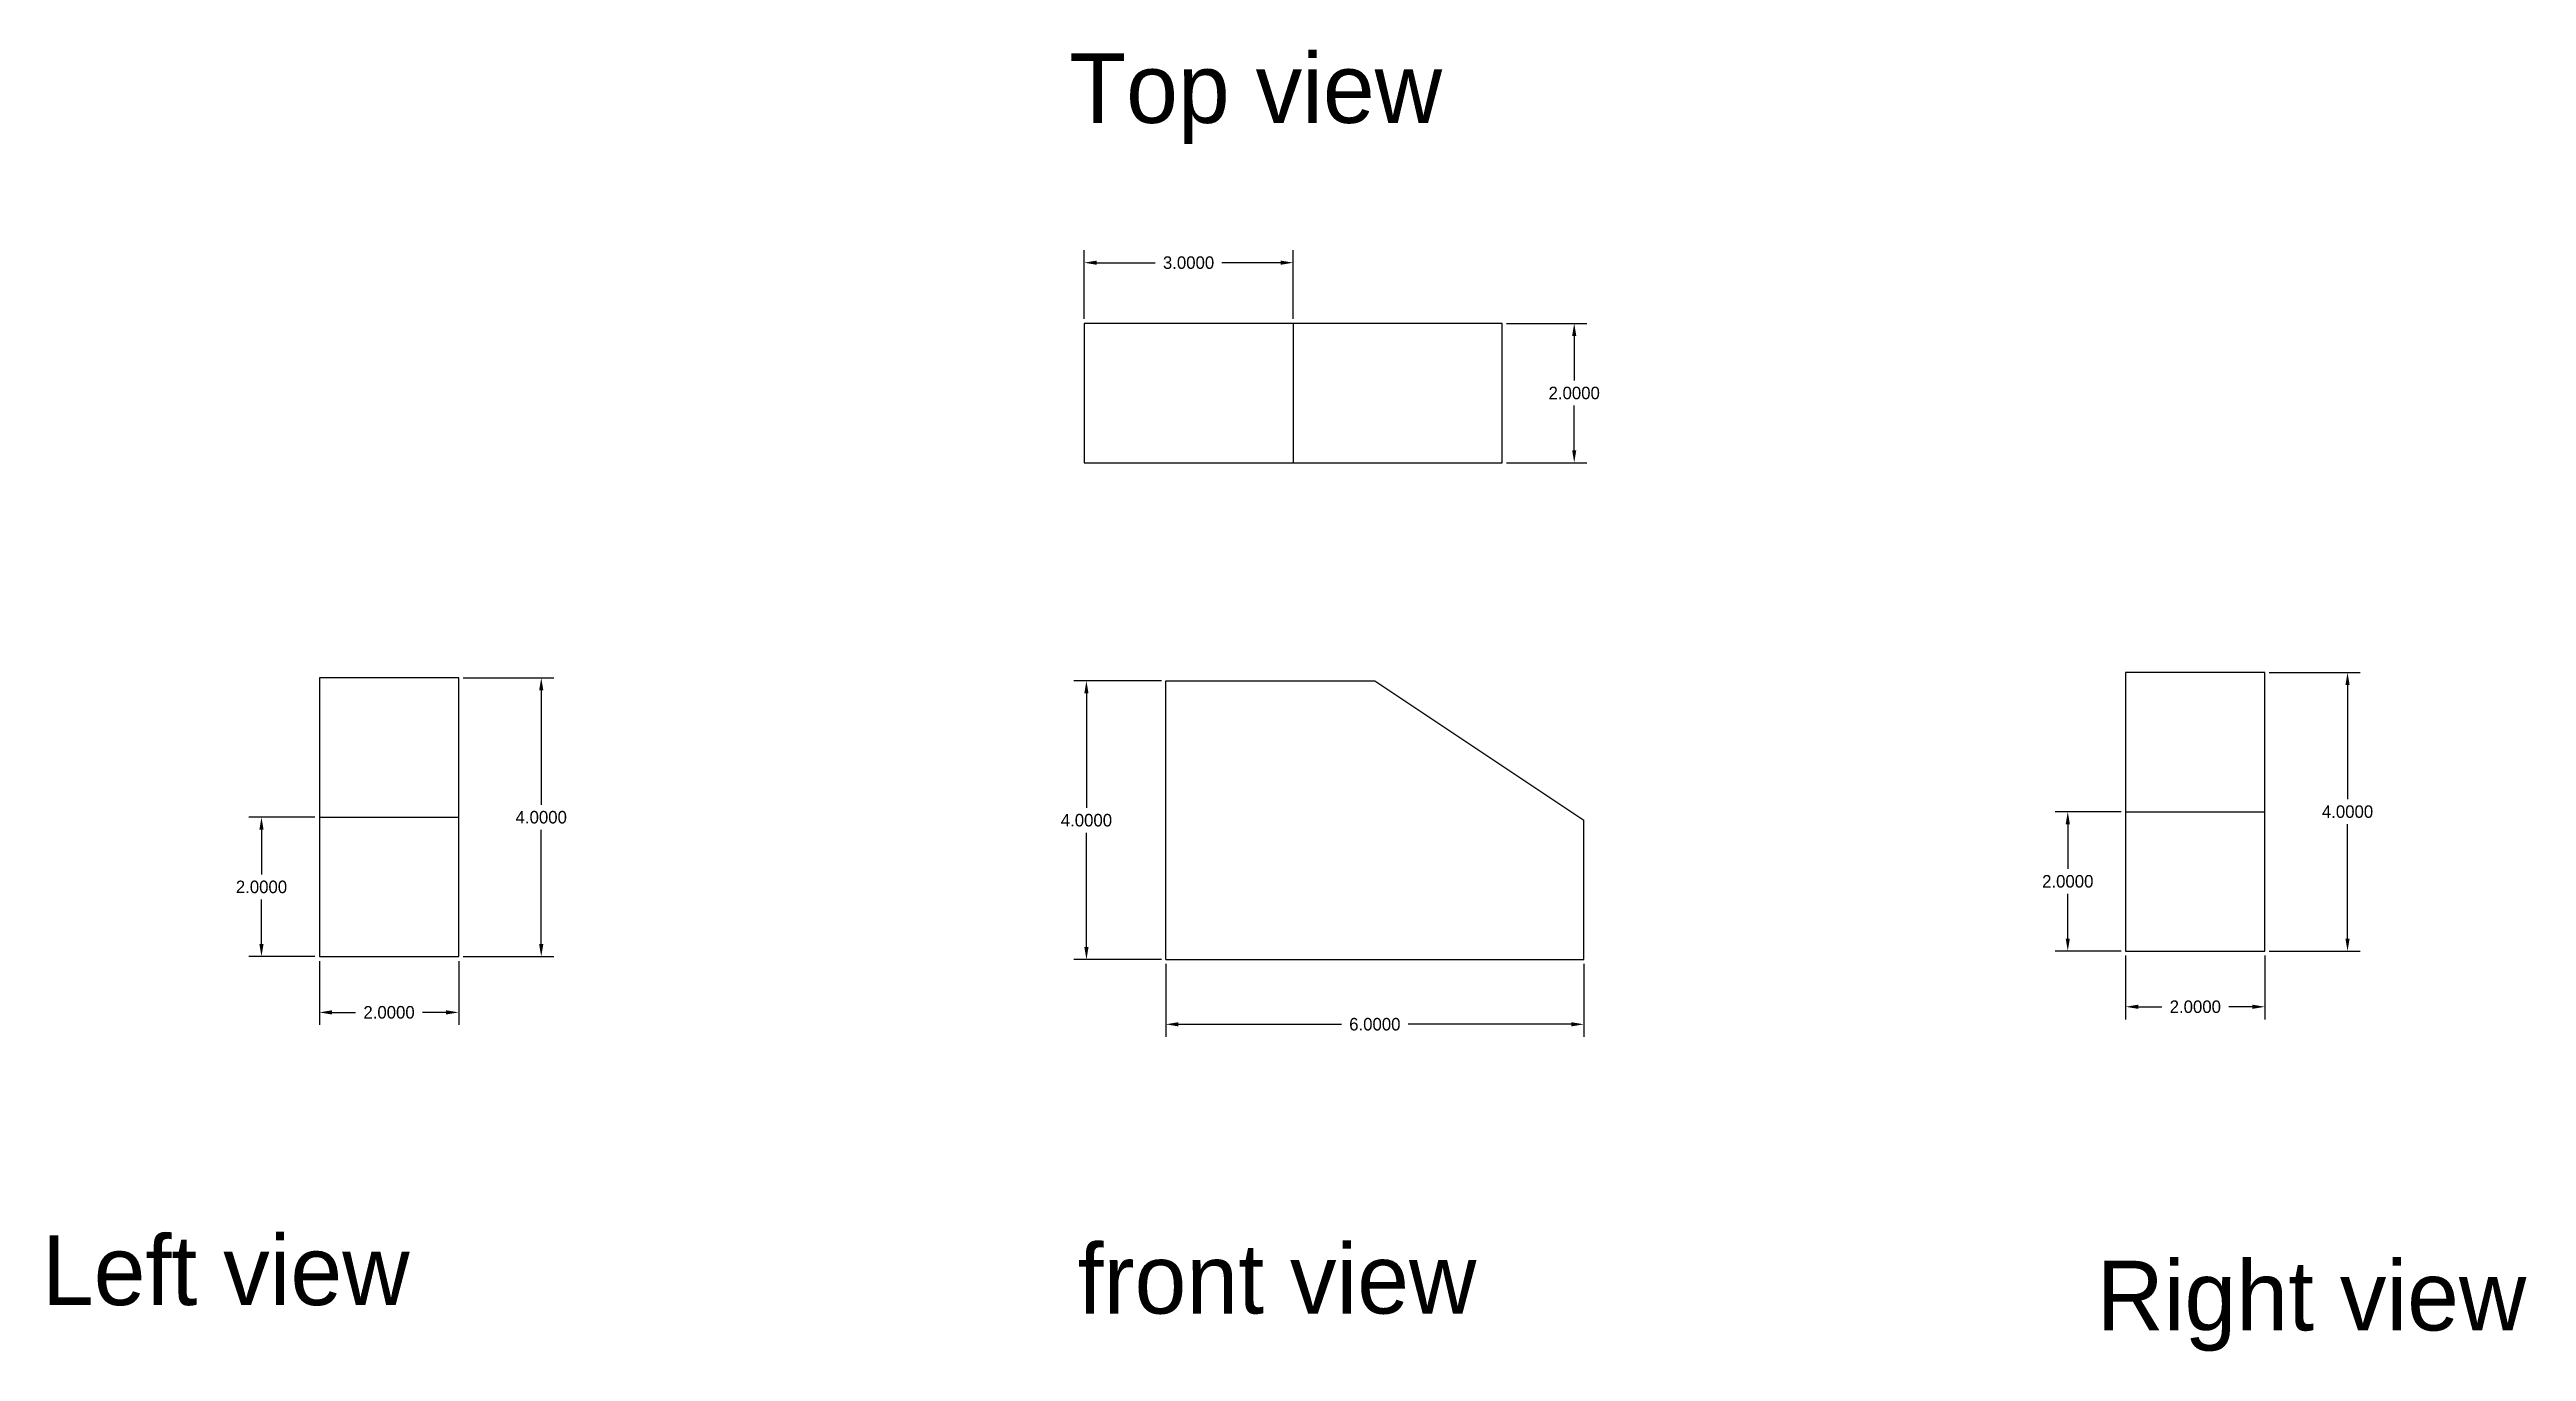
# Model space of a CAD drawing. Header units: inches. Extents: x 23.2 to 58.8, y 20.2 to 38.8.
import ezdxf

# ---------------------------------------------------------------- set-up
doc = ezdxf.new("R2010")
doc.units = ezdxf.units.IN
doc.header["$MEASUREMENT"] = 0
doc.dimstyles.get("Standard").update_dxf_attribs({"dimtxt": 0.18, "dimasz": 0.18, "dimexe": 0.18, "dimexo": 0.0625, "dimgap": 0.09, "dimtad": 0, "dimtih": 1, "dimtoh": 1, "dimdec": 4, "dimzin": 0, "dimdsep": 46, "dimtxsty": 'Standard', "dimcen": 0.09, "dimadec": 0, "dimazin": 0, "dimtfac": 1, "dimtdec": 4, "dimtofl": 0, "dimtmove": 0, "dimatfit": 3, "dimfxl": 1, "dimtolj": 1, "dimtzin": 0, "dimarcsym": 0})

# ---------------------------------------------------------------- blocks, each defined once
blk = doc.blocks.new('*D8')
at = {"color": 0, "lineweight": -2}
for p, q in [((39.262, 25.719), (39.262, 24.673)), ((45.262, 25.719), (45.262, 24.673)), ((39.442, 24.853), (41.782, 24.853)), ((45.082, 24.853), (42.742, 24.853))]:
    blk.add_line(p, q, dxfattribs=at)
at = {"color": 0}
for points in [[(39.442, 24.883), (39.442, 24.823), (39.262, 24.853)], [(45.082, 24.883), (45.082, 24.823), (45.262, 24.853)]]:
    blk.add_solid(points, dxfattribs=at)
at = {"layer": 'Defpoints', "color": 0}
for p in [(39.262, 25.781), (45.262, 25.781), (45.262, 24.853)]:
    blk.add_point(p, dxfattribs=at)
at = {"color": 0, "insert": (42.262, 24.853), "char_height": 0.18, "attachment_point": 5}
blk.add_mtext('\\A1;6.0000', dxfattribs=at)
blk = doc.blocks.new('*D9')
at = {"color": 0, "lineweight": -2}
for p, q in [((27.111, 25.761), (27.111, 24.844)), ((29.111, 25.761), (29.111, 24.844)), ((27.291, 25.024), (27.631, 25.024)), ((28.931, 25.024), (28.591, 25.024))]:
    blk.add_line(p, q, dxfattribs=at)
at = {"color": 0}
for points in [[(27.291, 25.054), (27.291, 24.994), (27.111, 25.024)], [(28.931, 25.054), (28.931, 24.994), (29.111, 25.024)]]:
    blk.add_solid(points, dxfattribs=at)
at = {"layer": 'Defpoints', "color": 0}
for p in [(27.111, 25.824), (29.111, 25.824), (29.111, 25.024)]:
    blk.add_point(p, dxfattribs=at)
at = {"color": 0, "insert": (28.111, 25.024), "char_height": 0.18, "attachment_point": 5}
blk.add_mtext('\\A1;2.0000', dxfattribs=at)
blk = doc.blocks.new('*D14')
at = {"color": 0, "lineweight": -2}
for p, q in [((29.173, 29.824), (30.476, 29.824)), ((30.296, 29.644), (30.296, 28.004)), ((30.296, 26.004), (30.296, 27.644)), ((29.173, 25.824), (30.476, 25.824))]:
    blk.add_line(p, q, dxfattribs=at)
at = {"color": 0}
for points in [[(30.266, 29.644), (30.326, 29.644), (30.296, 29.824)], [(30.266, 26.004), (30.326, 26.004), (30.296, 25.824)]]:
    blk.add_solid(points, dxfattribs=at)
at = {"layer": 'Defpoints', "color": 0}
for p in [(29.111, 29.824), (29.111, 25.824), (30.296, 25.824)]:
    blk.add_point(p, dxfattribs=at)
at = {"color": 0, "insert": (30.296, 27.824), "char_height": 0.18, "attachment_point": 5}
blk.add_mtext('\\A1;4.0000', dxfattribs=at)
blk = doc.blocks.new('*D18')
at = {"color": 0, "lineweight": -2}
for p, q in [((27.048, 27.824), (26.1, 27.824)), ((26.28, 27.644), (26.28, 27.004)), ((26.28, 26.004), (26.28, 26.644)), ((27.048, 25.824), (26.1, 25.824))]:
    blk.add_line(p, q, dxfattribs=at)
at = {"color": 0}
for points in [[(26.25, 27.644), (26.31, 27.644), (26.28, 27.824)], [(26.25, 26.004), (26.31, 26.004), (26.28, 25.824)]]:
    blk.add_solid(points, dxfattribs=at)
at = {"layer": 'Defpoints', "color": 0}
for p in [(27.111, 27.824), (26.28, 25.824), (27.111, 25.824)]:
    blk.add_point(p, dxfattribs=at)
at = {"color": 0, "insert": (26.28, 26.824), "char_height": 0.18, "attachment_point": 5}
blk.add_mtext('\\A1;2.0000', dxfattribs=at)
blk = doc.blocks.new('*D25')
at = {"color": 0, "lineweight": -2}
for p, q in [((39.199, 29.781), (37.942, 29.781)), ((38.122, 29.601), (38.122, 27.961)), ((38.122, 25.961), (38.122, 27.601)), ((39.199, 25.781), (37.942, 25.781))]:
    blk.add_line(p, q, dxfattribs=at)
at = {"color": 0}
for points in [[(38.092, 29.601), (38.152, 29.601), (38.122, 29.781)], [(38.092, 25.961), (38.152, 25.961), (38.122, 25.781)]]:
    blk.add_solid(points, dxfattribs=at)
at = {"layer": 'Defpoints', "color": 0}
for p in [(39.262, 29.781), (38.122, 25.781), (39.262, 25.781)]:
    blk.add_point(p, dxfattribs=at)
at = {"color": 0, "insert": (38.122, 27.781), "char_height": 0.18, "attachment_point": 5}
blk.add_mtext('\\A1;4.0000', dxfattribs=at)
blk = doc.blocks.new('*D32')
at = {"color": 0, "lineweight": -2}
for p, q in [((53.04, 25.842), (53.04, 24.924)), ((55.04, 25.842), (55.04, 24.924)), ((53.22, 25.104), (53.56, 25.104)), ((54.86, 25.104), (54.52, 25.104))]:
    blk.add_line(p, q, dxfattribs=at)
at = {"color": 0}
for points in [[(53.22, 25.134), (53.22, 25.074), (53.04, 25.104)], [(54.86, 25.134), (54.86, 25.074), (55.04, 25.104)]]:
    blk.add_solid(points, dxfattribs=at)
at = {"layer": 'Defpoints', "color": 0}
for p in [(53.04, 25.904), (55.04, 25.904), (55.04, 25.104)]:
    blk.add_point(p, dxfattribs=at)
at = {"color": 0, "insert": (54.04, 25.104), "char_height": 0.18, "attachment_point": 5}
blk.add_mtext('\\A1;2.0000', dxfattribs=at)
blk = doc.blocks.new('*D33')
at = {"color": 0, "lineweight": -2}
for p, q in [((55.102, 29.904), (56.405, 29.904)), ((56.225, 29.724), (56.225, 28.084)), ((56.225, 26.084), (56.225, 27.724)), ((55.102, 25.904), (56.405, 25.904))]:
    blk.add_line(p, q, dxfattribs=at)
at = {"color": 0}
for points in [[(56.195, 29.724), (56.255, 29.724), (56.225, 29.904)], [(56.195, 26.084), (56.255, 26.084), (56.225, 25.904)]]:
    blk.add_solid(points, dxfattribs=at)
at = {"layer": 'Defpoints', "color": 0}
for p in [(55.04, 29.904), (55.04, 25.904), (56.225, 25.904)]:
    blk.add_point(p, dxfattribs=at)
at = {"color": 0, "insert": (56.225, 27.904), "char_height": 0.18, "attachment_point": 5}
blk.add_mtext('\\A1;4.0000', dxfattribs=at)
blk = doc.blocks.new('*D34')
at = {"color": 0, "lineweight": -2}
for p, q in [((52.977, 27.904), (52.029, 27.904)), ((52.209, 27.724), (52.209, 27.084)), ((52.209, 26.084), (52.209, 26.724)), ((52.977, 25.904), (52.029, 25.904))]:
    blk.add_line(p, q, dxfattribs=at)
at = {"color": 0}
for points in [[(52.179, 27.724), (52.239, 27.724), (52.209, 27.904)], [(52.179, 26.084), (52.239, 26.084), (52.209, 25.904)]]:
    blk.add_solid(points, dxfattribs=at)
at = {"layer": 'Defpoints', "color": 0}
for p in [(53.04, 27.904), (52.209, 25.904), (53.04, 25.904)]:
    blk.add_point(p, dxfattribs=at)
at = {"color": 0, "insert": (52.209, 26.904), "char_height": 0.18, "attachment_point": 5}
blk.add_mtext('\\A1;2.0000', dxfattribs=at)
blk = doc.blocks.new('*D36')
at = {"color": 0, "lineweight": -2}
for p, q in [((38.088, 34.976), (38.088, 35.964)), ((41.088, 34.976), (41.088, 35.964)), ((38.268, 35.784), (39.108, 35.784)), ((40.908, 35.784), (40.068, 35.784))]:
    blk.add_line(p, q, dxfattribs=at)
at = {"color": 0}
for points in [[(38.268, 35.814), (38.268, 35.754), (38.088, 35.784)], [(40.908, 35.814), (40.908, 35.754), (41.088, 35.784)]]:
    blk.add_solid(points, dxfattribs=at)
at = {"layer": 'Defpoints', "color": 0}
for p in [(41.088, 35.784), (38.088, 34.913), (41.088, 34.913)]:
    blk.add_point(p, dxfattribs=at)
at = {"color": 0, "insert": (39.588, 35.784), "char_height": 0.18, "attachment_point": 5}
blk.add_mtext('\\A1;3.0000', dxfattribs=at)
blk = doc.blocks.new('*D37')
at = {"color": 0, "lineweight": -2}
for p, q in [((44.151, 34.913), (45.304, 34.913)), ((45.124, 34.733), (45.124, 34.093)), ((45.124, 33.093), (45.124, 33.733)), ((44.151, 32.913), (45.304, 32.913))]:
    blk.add_line(p, q, dxfattribs=at)
at = {"color": 0}
for points in [[(45.094, 34.733), (45.154, 34.733), (45.124, 34.913)], [(45.094, 33.093), (45.154, 33.093), (45.124, 32.913)]]:
    blk.add_solid(points, dxfattribs=at)
at = {"layer": 'Defpoints', "color": 0}
for p in [(44.088, 34.913), (45.124, 34.913), (44.088, 32.913)]:
    blk.add_point(p, dxfattribs=at)
at = {"color": 0, "insert": (45.124, 33.913), "char_height": 0.18, "attachment_point": 5}
blk.add_mtext('\\A1;2.0000', dxfattribs=at)

msp = doc.modelspace()

# ---------------------------------------------------------------- linework, layer by layer
for p, q in [((44.08845, 34.91305), (38.08845, 34.91305)), ((38.08845, 34.91305), (38.08845, 32.91305)), ((41.08845, 34.91305), (41.08845, 32.91305)), ((44.08845, 32.91305), (44.08845, 34.91305)), ((38.08845, 32.91305), (44.08845, 32.91305)), ((55.03977, 29.90402), (53.03977, 29.90402)), ((53.03977, 29.90402), (53.03977, 25.90402)), ((53.03977, 29.90402), (53.03977, 27.90402)), ((55.03977, 29.90402), (53.03977, 29.90402)), ((55.03977, 25.90402), (55.03977, 29.90402)), ((29.11074, 29.82385), (27.11074, 29.82385)), ((27.11074, 29.82385), (27.11074, 25.82385)), ((27.11074, 29.82385), (27.11074, 27.82385)), ((29.11074, 29.82385), (27.11074, 29.82385)), ((29.11074, 25.82385), (29.11074, 29.82385)), ((39.26193, 25.78138), (39.26193, 29.78138)), ((39.26193, 29.78138), (42.26193, 29.78138)), ((42.26193, 29.78138), (45.26193, 27.78138)), ((27.11074, 27.82385), (29.11074, 27.82385)), ((45.26193, 25.78138), (45.26193, 27.78138)), ((53.03977, 27.90402), (55.03977, 27.90402)), ((27.11074, 25.82385), (29.11074, 25.82385)), ((39.26193, 25.78138), (45.26193, 25.78138)), ((53.03977, 25.90402), (55.03977, 25.90402))]:
    msp.add_line(p, q)

# ---------------------------------------------------------------- texts
at = {"char_height": 1, "attachment_point": 1}
for s, insert, width in [('Top view', (37.87491, 38.79004), 10.8022955), ('Left view', (23.12796, 21.82234), 8.010691), ('front view', (37.99629, 21.70114), 13.5332129), ('Right view', (52.62187, 21.45874), 8.7800255)]:
    msp.add_mtext(s, dxfattribs=dict(at, insert=insert, width=width))

# ---------------------------------------------------------------- dimensions: what is measured, and where the dimension line sits
for base, p1, p2, picture, middle in [((41.08845, 35.78442), (38.08845, 34.91305), (41.08845, 34.91305), '*D36', (39.58845, 35.78442)), ((29.11074, 25.02425), (27.11074, 25.82385), (29.11074, 25.82385), '*D9', (28.11074, 25.02425)), ((45.26193, 24.85287), (39.26193, 25.78138), (45.26193, 25.78138), '*D8', (42.26193, 24.85287)), ((55.03977, 25.10442), (53.03977, 25.90402), (55.03977, 25.90402), '*D32', (54.03977, 25.10442))]:
    dim = msp.add_linear_dim(base=base, p1=p1, p2=p2, dimstyle='Standard')
    dim.commit()
    dim.dimension.update_dxf_attribs({"geometry": picture, "text_midpoint": middle})
for base, p1, p2, picture, middle in [((45.1243, 34.91305), (44.08845, 32.91305), (44.08845, 34.91305), '*D37', (45.1243, 33.91305)), ((56.22491, 25.90402), (55.03977, 29.90402), (55.03977, 25.90402), '*D33', (56.22491, 27.90402)), ((30.29588, 25.82385), (29.11074, 29.82385), (29.11074, 25.82385), '*D14', (30.29588, 27.82385)), ((38.12244, 25.78138), (39.26193, 29.78138), (39.26193, 25.78138), '*D25', (38.12244, 27.78138)), ((26.28023, 25.82385), (27.11074, 27.82385), (27.11074, 25.82385), '*D18', (26.28023, 26.82385)), ((52.20926, 25.90402), (53.03977, 27.90402), (53.03977, 25.90402), '*D34', (52.20926, 26.90402))]:
    dim = msp.add_linear_dim(base=base, p1=p1, p2=p2, angle=90, dimstyle='Standard')
    dim.commit()
    dim.dimension.update_dxf_attribs({"geometry": picture, "text_midpoint": middle})

doc.saveas('drawing.dxf')
